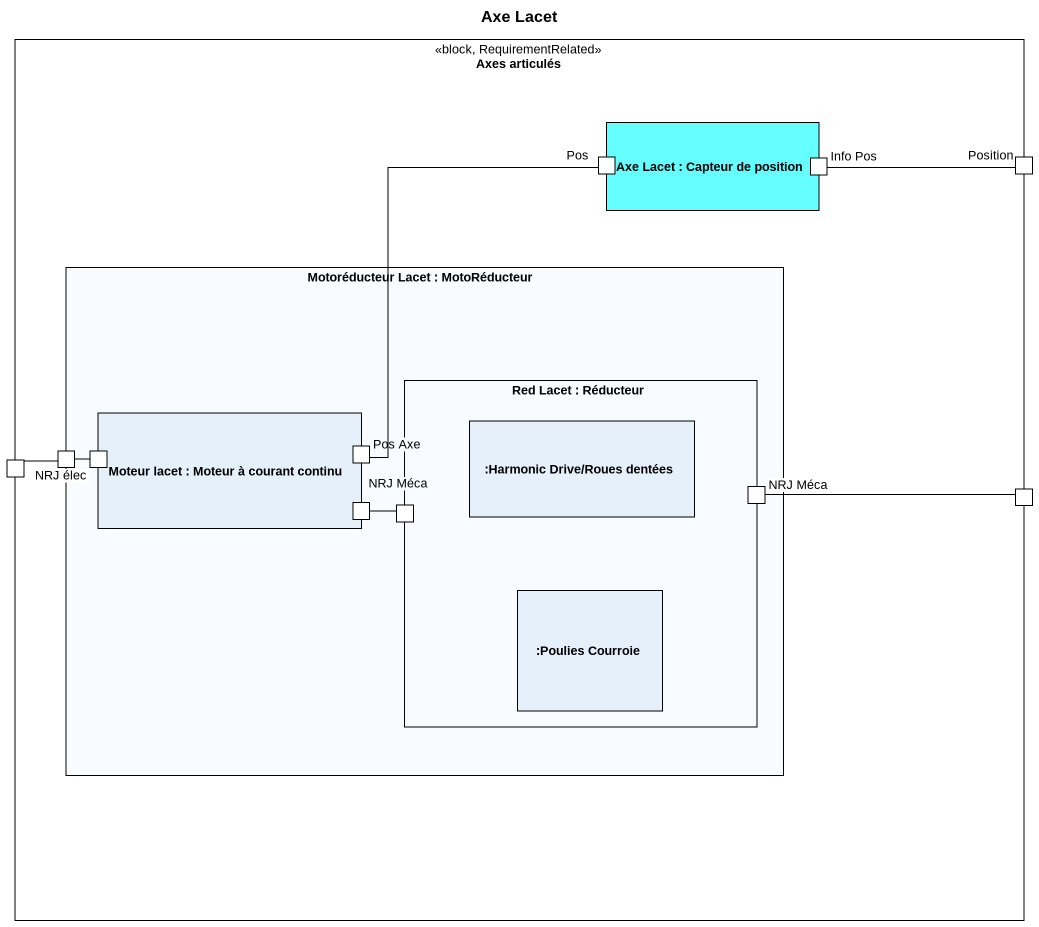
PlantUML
@startuml
title Axe Lacet
rectangle "Axes articulés" as Axes_articulés <<block, RequirementRelated>> {
  rectangle "Axe Lacet : Capteur de position" as Axe_Lacet #66FFFF {
    port Pos
    port "Info Pos" as Info_Pos
  }
  port Position
  rectangle "Motoréducteur Lacet : MotoRéducteur" as Motoréducteur_Lacet {
    rectangle "Moteur lacet : Moteur à courant continu" as Moteur_lacet {
      port "NRJ élec" as NRJ_élec
      port "Pos Axe" as Pos_Axe
      port "NRJ Méca" as NRJ_Méca
    }
    rectangle "Red Lacet : Réducteur" as Red_Lacet {
      rectangle ":Harmonic Drive/Roues dentées" as Harmonic_Drive_Roues_dentées
      port " " as port3
      port "NRJ Méca" as NRJ_Méca_2
      rectangle ":Poulies Courroie" as Poulies_Courroie
    }
    port " " as port2
  }
  port " " as port1
  port " " as port4
}
Info_Pos -right- Position
port1 -right- port2
port2 -right- NRJ_élec
Pos_Axe -up- Pos
NRJ_Méca -right- port3
NRJ_Méca_2 -right- port4
@enduml
